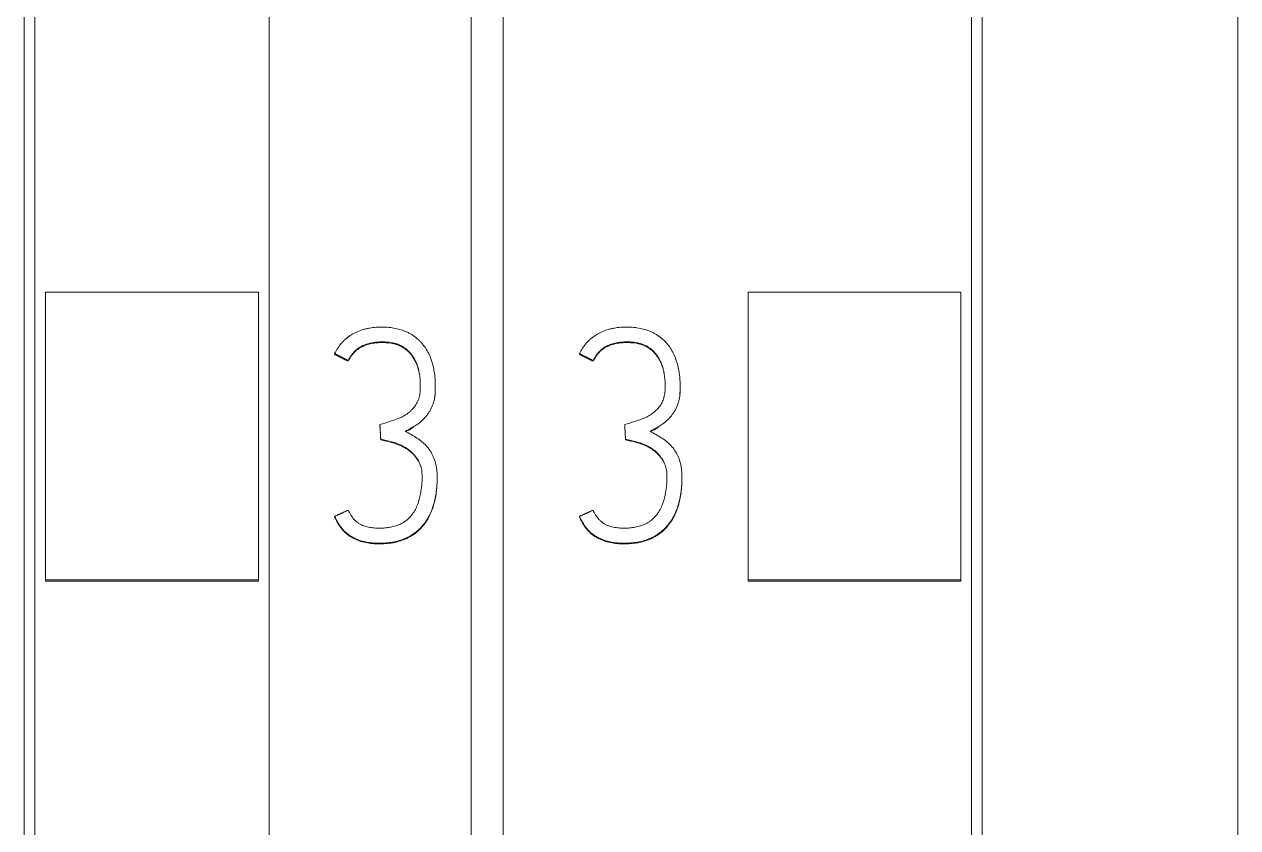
# Model space of a CAD drawing. Header units: millimetres. Extents: x 1359 to 3577, y 1336 to 3557.
# Drawn here: x 2676.27 to 2687.67, y 2962.39 to 2969.93 of the extents above; entities that cross this region are included whole.
import ezdxf

# ---------------------------------------------------------------- set-up
doc = ezdxf.new("R2010")
doc.units = ezdxf.units.MM
doc.layers.add('000-PI-Oprema', color=30, linetype='Continuous', lineweight=5)

msp = doc.modelspace()

# ---------------------------------------------------------------- linework, layer by layer
at = {"layer": '000-PI-Oprema', "color": 0, "linetype": 'ByBlock', "lineweight": 0}
for p, q in [((2680.771, 3041.237), (2680.771, 2927.819)), ((2680.771, 3041.237), (2680.771, 2927.819)), ((2676.371, 2930.141), (2676.371, 3038.956)), ((2685.171, 3038.956), (2685.171, 2930.141)), ((2678.571, 2974.306), (2678.571, 2910.351)), ((2680.471, 2974.306), (2680.471, 2910.351)), ((2676.471, 2964.719), (2676.471, 2967.42)), ((2676.471, 2967.42), (2678.471, 2967.42)), ((2678.471, 2964.719), (2678.471, 2967.42)), ((2683.071, 2964.719), (2683.071, 2967.42)), ((2685.071, 2967.42), (2683.071, 2967.42)), ((2685.071, 2964.719), (2685.071, 2967.42)), ((2679.187, 2966.841), (2679.187, 2966.835)), ((2679.315, 2966.778), (2679.315, 2966.771)), ((2681.487, 2966.841), (2681.487, 2966.835)), ((2681.615, 2966.778), (2681.615, 2966.771)), ((2680.133, 2966.523), (2680.133, 2966.529)), ((2682.433, 2966.523), (2682.433, 2966.529)), ((2679.612, 2966.176), (2679.612, 2966.17)), ((2681.912, 2966.176), (2681.912, 2966.17)), ((2679.62, 2966.038), (2679.62, 2966.031)), ((2681.92, 2966.038), (2681.92, 2966.031)), ((2680.15, 2965.67), (2680.15, 2965.676)), ((2682.45, 2965.67), (2682.45, 2965.676)), ((2679.187, 2965.314), (2679.187, 2965.308)), ((2681.487, 2965.314), (2681.487, 2965.308)), ((2676.471, 2964.706), (2676.471, 2964.719)), ((2676.471, 2964.719), (2678.471, 2964.719)), ((2676.471, 2964.706), (2678.471, 2964.706)), ((2678.471, 2964.706), (2678.471, 2964.719)), ((2683.071, 2964.706), (2683.071, 2964.719)), ((2685.071, 2964.719), (2683.071, 2964.719)), ((2685.071, 2964.706), (2683.071, 2964.706)), ((2685.071, 2964.706), (2685.071, 2964.719))]:
    msp.add_line(p, q, dxfattribs=at)
for points, knots in [([(2676.271, 2929.856), (2676.271, 2933.196), (2676.271, 2941.161), (2676.271, 2953.801), (2676.271, 2969.287), (2676.271, 2983.582), (2676.271, 2997.792), (2676.271, 3012.358), (2676.271, 3026.528), (2676.271, 3036.098), (2676.271, 3039.142)], [0, 0, 0, 0, 0.091483, 0.21812, 0.346206, 0.515858, 0.610111, 0.736264, 0.916066, 1, 1, 1, 1]), ([(2685.271, 3039.142), (2685.271, 3036.098), (2685.271, 3026.528), (2685.271, 3012.358), (2685.271, 2997.792), (2685.271, 2983.582), (2685.271, 2969.287), (2685.271, 2953.801), (2685.271, 2941.161), (2685.271, 2933.196), (2685.271, 2929.856)], [0, 0, 0, 0, 0.083934, 0.263736, 0.389889, 0.484142, 0.653794, 0.78188, 0.908517, 1, 1, 1, 1]), ([(2687.671, 3036.077), (2687.671, 3034.053), (2687.671, 3025.504), (2687.671, 3012.358), (2687.671, 2997.792), (2687.671, 2983.582), (2687.671, 2969.287), (2687.671, 2953.801), (2687.671, 2941.043), (2687.671, 2932.161), (2687.671, 2927.904), (2687.671, 2927.106)], [0, 0, 0, 0, 0.055935, 0.236292, 0.362833, 0.457376, 0.627551, 0.756032, 0.883059, 0.978086, 1, 1, 1, 1]), ([(2679.187, 2966.841), (2679.196, 2966.86), (2679.215, 2966.895), (2679.24, 2966.927), (2679.26, 2966.95), (2679.267, 2966.957), (2679.282, 2966.971), (2679.29, 2966.978), (2679.313, 2966.997), (2679.329, 2967.009), (2679.355, 2967.025), (2679.364, 2967.03), (2679.382, 2967.039), (2679.391, 2967.043), (2679.419, 2967.056), (2679.438, 2967.063), (2679.467, 2967.071), (2679.477, 2967.074), (2679.496, 2967.078), (2679.506, 2967.08), (2679.536, 2967.085), (2679.576, 2967.09), (2679.616, 2967.091), (2679.657, 2967.091), (2679.677, 2967.09), (2679.717, 2967.086), (2679.737, 2967.083), (2679.777, 2967.075), (2679.796, 2967.071), (2679.835, 2967.058), (2679.853, 2967.051), (2679.881, 2967.038), (2679.89, 2967.033), (2679.908, 2967.023), (2679.916, 2967.018), (2679.941, 2967.001), (2679.957, 2966.989), (2679.979, 2966.969), (2679.986, 2966.962), (2680, 2966.947), (2680.007, 2966.939), (2680.039, 2966.9), (2680.06, 2966.866), (2680.094, 2966.792), (2680.105, 2966.753), (2680.119, 2966.695), (2680.122, 2966.675), (2680.128, 2966.635), (2680.13, 2966.615), (2680.133, 2966.575), (2680.133, 2966.555), (2680.133, 2966.515), (2680.133, 2966.494), (2680.13, 2966.454), (2680.128, 2966.434), (2680.12, 2966.394), (2680.114, 2966.375), (2680.1, 2966.338), (2680.091, 2966.319), (2680.075, 2966.293), (2680.07, 2966.285), (2680.058, 2966.268), (2680.052, 2966.26), (2680.033, 2966.237), (2680.018, 2966.223), (2679.996, 2966.203), (2679.988, 2966.196), (2679.972, 2966.184), (2679.964, 2966.178), (2679.938, 2966.161), (2679.921, 2966.151), (2679.886, 2966.131), (2679.869, 2966.121), (2679.85, 2966.112)], [0, 0, 0, 0, 0.03125, 0.0625, 0.0625, 0.078125, 0.078125, 0.09375, 0.09375, 0.125, 0.125, 0.140625, 0.140625, 0.15625, 0.15625, 0.1875, 0.1875, 0.203125, 0.203125, 0.21875, 0.21875, 0.25, 0.28125, 0.28125, 0.3125, 0.3125, 0.34375, 0.34375, 0.375, 0.375, 0.40625, 0.40625, 0.421875, 0.421875, 0.4375, 0.4375, 0.46875, 0.46875, 0.484375, 0.484375, 0.5, 0.5, 0.5625, 0.5625, 0.625, 0.625, 0.65625, 0.65625, 0.6875, 0.6875, 0.71875, 0.71875, 0.75, 0.75, 0.78125, 0.78125, 0.8125, 0.8125, 0.84375, 0.84375, 0.859375, 0.859375, 0.875, 0.875, 0.90625, 0.90625, 0.921875, 0.921875, 0.9375, 0.9375, 0.96875, 0.96875, 1, 1, 1, 1]), ([(2681.487, 2966.841), (2681.496, 2966.86), (2681.515, 2966.895), (2681.54, 2966.927), (2681.56, 2966.95), (2681.567, 2966.957), (2681.582, 2966.971), (2681.59, 2966.978), (2681.613, 2966.997), (2681.629, 2967.009), (2681.655, 2967.025), (2681.664, 2967.03), (2681.682, 2967.039), (2681.691, 2967.043), (2681.719, 2967.056), (2681.738, 2967.063), (2681.767, 2967.071), (2681.777, 2967.074), (2681.796, 2967.078), (2681.806, 2967.08), (2681.836, 2967.085), (2681.876, 2967.09), (2681.916, 2967.091), (2681.957, 2967.091), (2681.977, 2967.09), (2682.017, 2967.086), (2682.037, 2967.083), (2682.077, 2967.075), (2682.096, 2967.071), (2682.135, 2967.058), (2682.153, 2967.051), (2682.181, 2967.038), (2682.19, 2967.033), (2682.208, 2967.023), (2682.216, 2967.018), (2682.241, 2967.001), (2682.257, 2966.989), (2682.279, 2966.969), (2682.286, 2966.962), (2682.3, 2966.947), (2682.307, 2966.939), (2682.339, 2966.9), (2682.36, 2966.866), (2682.394, 2966.792), (2682.405, 2966.753), (2682.419, 2966.695), (2682.422, 2966.675), (2682.428, 2966.635), (2682.43, 2966.615), (2682.433, 2966.575), (2682.433, 2966.555), (2682.433, 2966.515), (2682.433, 2966.494), (2682.43, 2966.454), (2682.428, 2966.434), (2682.42, 2966.394), (2682.414, 2966.375), (2682.4, 2966.338), (2682.391, 2966.319), (2682.375, 2966.293), (2682.37, 2966.285), (2682.358, 2966.268), (2682.352, 2966.26), (2682.333, 2966.237), (2682.318, 2966.223), (2682.296, 2966.203), (2682.288, 2966.196), (2682.272, 2966.184), (2682.264, 2966.178), (2682.238, 2966.161), (2682.221, 2966.151), (2682.186, 2966.131), (2682.169, 2966.121), (2682.15, 2966.112)], [0, 0, 0, 0, 0.03125, 0.0625, 0.0625, 0.078125, 0.078125, 0.09375, 0.09375, 0.125, 0.125, 0.140625, 0.140625, 0.15625, 0.15625, 0.1875, 0.1875, 0.203125, 0.203125, 0.21875, 0.21875, 0.25, 0.28125, 0.28125, 0.3125, 0.3125, 0.34375, 0.34375, 0.375, 0.375, 0.40625, 0.40625, 0.421875, 0.421875, 0.4375, 0.4375, 0.46875, 0.46875, 0.484375, 0.484375, 0.5, 0.5, 0.5625, 0.5625, 0.625, 0.625, 0.65625, 0.65625, 0.6875, 0.6875, 0.71875, 0.71875, 0.75, 0.75, 0.78125, 0.78125, 0.8125, 0.8125, 0.84375, 0.84375, 0.859375, 0.859375, 0.875, 0.875, 0.90625, 0.90625, 0.921875, 0.921875, 0.9375, 0.9375, 0.96875, 0.96875, 1, 1, 1, 1]), ([(2679.612, 2966.176), (2679.644, 2966.185), (2679.675, 2966.195), (2679.738, 2966.215), (2679.769, 2966.225), (2679.815, 2966.245), (2679.829, 2966.253), (2679.858, 2966.27), (2679.871, 2966.279), (2679.891, 2966.294), (2679.897, 2966.3), (2679.909, 2966.311), (2679.915, 2966.317), (2679.932, 2966.335), (2679.942, 2966.348), (2679.955, 2966.369), (2679.959, 2966.376), (2679.967, 2966.391), (2679.97, 2966.398), (2679.979, 2966.422), (2679.983, 2966.438), (2679.989, 2966.47), (2679.991, 2966.487), (2679.992, 2966.52), (2679.992, 2966.536), (2679.992, 2966.585), (2679.989, 2966.618), (2679.981, 2966.667), (2679.978, 2966.683), (2679.972, 2966.707), (2679.969, 2966.715), (2679.964, 2966.731), (2679.961, 2966.739), (2679.952, 2966.762), (2679.945, 2966.777), (2679.928, 2966.806), (2679.919, 2966.82), (2679.899, 2966.846), (2679.888, 2966.859), (2679.87, 2966.876), (2679.864, 2966.881), (2679.851, 2966.891), (2679.844, 2966.896), (2679.823, 2966.91), (2679.808, 2966.918), (2679.778, 2966.93), (2679.762, 2966.935), (2679.729, 2966.943), (2679.713, 2966.946), (2679.68, 2966.95), (2679.664, 2966.952), (2679.631, 2966.952), (2679.614, 2966.952), (2679.581, 2966.95), (2679.564, 2966.948), (2679.531, 2966.943), (2679.515, 2966.94), (2679.491, 2966.932), (2679.483, 2966.93), (2679.468, 2966.924), (2679.46, 2966.921), (2679.445, 2966.914), (2679.437, 2966.91), (2679.423, 2966.901), (2679.416, 2966.897), (2679.396, 2966.882), (2679.383, 2966.871), (2679.36, 2966.847), (2679.35, 2966.834), (2679.331, 2966.807), (2679.323, 2966.792), (2679.315, 2966.778)], [0, 0, 0, 0, 0.0625, 0.0625, 0.125, 0.125, 0.15625, 0.15625, 0.1875, 0.1875, 0.203125, 0.203125, 0.21875, 0.21875, 0.25, 0.25, 0.265625, 0.265625, 0.28125, 0.28125, 0.3125, 0.3125, 0.34375, 0.34375, 0.375, 0.375, 0.4375, 0.4375, 0.46875, 0.46875, 0.484375, 0.484375, 0.5, 0.5, 0.53125, 0.53125, 0.5625, 0.5625, 0.59375, 0.59375, 0.609375, 0.609375, 0.625, 0.625, 0.65625, 0.65625, 0.6875, 0.6875, 0.71875, 0.71875, 0.75, 0.75, 0.78125, 0.78125, 0.8125, 0.8125, 0.84375, 0.84375, 0.859375, 0.859375, 0.875, 0.875, 0.890625, 0.890625, 0.90625, 0.90625, 0.9375, 0.9375, 0.96875, 0.96875, 1, 1, 1, 1]), ([(2679.315, 2966.771), (2679.323, 2966.786), (2679.331, 2966.8), (2679.349, 2966.828), (2679.359, 2966.84), (2679.377, 2966.858), (2679.383, 2966.864), (2679.395, 2966.875), (2679.402, 2966.88), (2679.415, 2966.89), (2679.422, 2966.894), (2679.436, 2966.903), (2679.443, 2966.907), (2679.466, 2966.917), (2679.481, 2966.923), (2679.513, 2966.933), (2679.529, 2966.936), (2679.562, 2966.942), (2679.578, 2966.943), (2679.611, 2966.946), (2679.628, 2966.946), (2679.678, 2966.945), (2679.711, 2966.942), (2679.751, 2966.932), (2679.759, 2966.93), (2679.775, 2966.925), (2679.783, 2966.922), (2679.806, 2966.913), (2679.82, 2966.905), (2679.842, 2966.892), (2679.848, 2966.887), (2679.862, 2966.877), (2679.868, 2966.871), (2679.886, 2966.855), (2679.897, 2966.842), (2679.913, 2966.823), (2679.917, 2966.816), (2679.927, 2966.802), (2679.94, 2966.781), (2679.951, 2966.759), (2679.963, 2966.728), (2679.968, 2966.712), (2679.977, 2966.682), (2679.98, 2966.669), (2679.982, 2966.655)], [0, 0, 0, 0, 0.055991, 0.055991, 0.111982, 0.111982, 0.139978, 0.139978, 0.167973, 0.167973, 0.195969, 0.195969, 0.223964, 0.223964, 0.279955, 0.279955, 0.335946, 0.335946, 0.391937, 0.391937, 0.447928, 0.447928, 0.55991, 0.55991, 0.587906, 0.587906, 0.615901, 0.615901, 0.671892, 0.671892, 0.699888, 0.699888, 0.727884, 0.727884, 0.783875, 0.783875, 0.81187, 0.81187, 0.839866, 0.895857, 0.895857, 0.951848, 0.951848, 1, 1, 1, 1]), ([(2681.912, 2966.176), (2681.944, 2966.185), (2681.975, 2966.195), (2682.038, 2966.215), (2682.069, 2966.225), (2682.115, 2966.245), (2682.129, 2966.253), (2682.158, 2966.27), (2682.171, 2966.279), (2682.191, 2966.294), (2682.197, 2966.3), (2682.209, 2966.311), (2682.215, 2966.317), (2682.232, 2966.335), (2682.242, 2966.348), (2682.255, 2966.369), (2682.259, 2966.376), (2682.267, 2966.391), (2682.27, 2966.398), (2682.279, 2966.422), (2682.283, 2966.438), (2682.289, 2966.47), (2682.291, 2966.487), (2682.292, 2966.52), (2682.292, 2966.536), (2682.292, 2966.585), (2682.289, 2966.618), (2682.281, 2966.667), (2682.278, 2966.683), (2682.272, 2966.707), (2682.269, 2966.715), (2682.264, 2966.731), (2682.261, 2966.739), (2682.252, 2966.762), (2682.245, 2966.777), (2682.228, 2966.806), (2682.219, 2966.82), (2682.199, 2966.846), (2682.188, 2966.859), (2682.17, 2966.876), (2682.164, 2966.881), (2682.151, 2966.891), (2682.144, 2966.896), (2682.123, 2966.91), (2682.108, 2966.918), (2682.078, 2966.93), (2682.062, 2966.935), (2682.029, 2966.943), (2682.013, 2966.946), (2681.98, 2966.95), (2681.964, 2966.952), (2681.931, 2966.952), (2681.914, 2966.952), (2681.881, 2966.95), (2681.864, 2966.948), (2681.831, 2966.943), (2681.815, 2966.94), (2681.791, 2966.932), (2681.783, 2966.93), (2681.768, 2966.924), (2681.76, 2966.921), (2681.745, 2966.914), (2681.737, 2966.91), (2681.723, 2966.901), (2681.716, 2966.897), (2681.696, 2966.882), (2681.683, 2966.871), (2681.66, 2966.847), (2681.65, 2966.834), (2681.631, 2966.807), (2681.623, 2966.792), (2681.615, 2966.778)], [0, 0, 0, 0, 0.0625, 0.0625, 0.125, 0.125, 0.15625, 0.15625, 0.1875, 0.1875, 0.203125, 0.203125, 0.21875, 0.21875, 0.25, 0.25, 0.265625, 0.265625, 0.28125, 0.28125, 0.3125, 0.3125, 0.34375, 0.34375, 0.375, 0.375, 0.4375, 0.4375, 0.46875, 0.46875, 0.484375, 0.484375, 0.5, 0.5, 0.53125, 0.53125, 0.5625, 0.5625, 0.59375, 0.59375, 0.609375, 0.609375, 0.625, 0.625, 0.65625, 0.65625, 0.6875, 0.6875, 0.71875, 0.71875, 0.75, 0.75, 0.78125, 0.78125, 0.8125, 0.8125, 0.84375, 0.84375, 0.859375, 0.859375, 0.875, 0.875, 0.890625, 0.890625, 0.90625, 0.90625, 0.9375, 0.9375, 0.96875, 0.96875, 1, 1, 1, 1]), ([(2681.615, 2966.771), (2681.623, 2966.786), (2681.631, 2966.8), (2681.649, 2966.828), (2681.659, 2966.84), (2681.677, 2966.858), (2681.683, 2966.864), (2681.695, 2966.875), (2681.702, 2966.88), (2681.715, 2966.89), (2681.722, 2966.894), (2681.736, 2966.903), (2681.743, 2966.907), (2681.766, 2966.917), (2681.781, 2966.923), (2681.813, 2966.933), (2681.829, 2966.936), (2681.862, 2966.942), (2681.878, 2966.943), (2681.911, 2966.946), (2681.928, 2966.946), (2681.978, 2966.945), (2682.011, 2966.942), (2682.051, 2966.932), (2682.059, 2966.93), (2682.075, 2966.925), (2682.083, 2966.922), (2682.106, 2966.913), (2682.12, 2966.905), (2682.142, 2966.892), (2682.148, 2966.887), (2682.162, 2966.877), (2682.168, 2966.871), (2682.186, 2966.855), (2682.197, 2966.842), (2682.213, 2966.823), (2682.217, 2966.816), (2682.227, 2966.802), (2682.24, 2966.781), (2682.251, 2966.759), (2682.263, 2966.728), (2682.268, 2966.712), (2682.277, 2966.682), (2682.28, 2966.669), (2682.282, 2966.655)], [0, 0, 0, 0, 0.055991, 0.055991, 0.111982, 0.111982, 0.139978, 0.139978, 0.167973, 0.167973, 0.195969, 0.195969, 0.223964, 0.223964, 0.279955, 0.279955, 0.335946, 0.335946, 0.391937, 0.391937, 0.447928, 0.447928, 0.55991, 0.55991, 0.587906, 0.587906, 0.615901, 0.615901, 0.671892, 0.671892, 0.699888, 0.699888, 0.727884, 0.727884, 0.783875, 0.783875, 0.81187, 0.81187, 0.839866, 0.895857, 0.895857, 0.951848, 0.951848, 1, 1, 1, 1]), ([(2680.128, 2966.43), (2680.129, 2966.442), (2680.131, 2966.454), (2680.133, 2966.485), (2680.133, 2966.504), (2680.133, 2966.522)], [0, 0, 0, 0, 0.4, 0.4, 1, 1, 1, 1]), ([(2682.428, 2966.43), (2682.429, 2966.442), (2682.431, 2966.454), (2682.433, 2966.485), (2682.433, 2966.504), (2682.433, 2966.522)], [0, 0, 0, 0, 0.4, 0.4, 1, 1, 1, 1]), ([(2679.85, 2966.112), (2679.869, 2966.103), (2679.888, 2966.093), (2679.924, 2966.071), (2679.942, 2966.061), (2679.977, 2966.038), (2679.994, 2966.025), (2680.019, 2966.005), (2680.027, 2965.998), (2680.042, 2965.983), (2680.049, 2965.976), (2680.07, 2965.952), (2680.082, 2965.935), (2680.098, 2965.907), (2680.103, 2965.898), (2680.112, 2965.879), (2680.116, 2965.869), (2680.128, 2965.84), (2680.134, 2965.82), (2680.141, 2965.789), (2680.143, 2965.778), (2680.146, 2965.757), (2680.147, 2965.747), (2680.15, 2965.716), (2680.15, 2965.695), (2680.15, 2965.653), (2680.149, 2965.632), (2680.147, 2965.59), (2680.145, 2965.569), (2680.139, 2965.527), (2680.136, 2965.506), (2680.123, 2965.445), (2680.112, 2965.405), (2680.093, 2965.356), (2680.088, 2965.347), (2680.079, 2965.328), (2680.075, 2965.318), (2680.059, 2965.29), (2680.048, 2965.272), (2680.024, 2965.238), (2680.01, 2965.222), (2679.988, 2965.199), (2679.98, 2965.192), (2679.965, 2965.178), (2679.957, 2965.171), (2679.932, 2965.151), (2679.914, 2965.14), (2679.887, 2965.124), (2679.877, 2965.119), (2679.858, 2965.11), (2679.848, 2965.106), (2679.799, 2965.086), (2679.758, 2965.076), (2679.696, 2965.067), (2679.675, 2965.064), (2679.633, 2965.062), (2679.611, 2965.062), (2679.569, 2965.062), (2679.548, 2965.064), (2679.517, 2965.067), (2679.506, 2965.068), (2679.485, 2965.072), (2679.475, 2965.074), (2679.444, 2965.081), (2679.424, 2965.088), (2679.394, 2965.1), (2679.385, 2965.104), (2679.366, 2965.113), (2679.356, 2965.118), (2679.329, 2965.134), (2679.311, 2965.146), (2679.287, 2965.167), (2679.28, 2965.174), (2679.265, 2965.189), (2679.258, 2965.197), (2679.238, 2965.222), (2679.227, 2965.24), (2679.206, 2965.276), (2679.196, 2965.295), (2679.187, 2965.314)], [0, 0, 0, 0, 0.03125, 0.03125, 0.0625, 0.0625, 0.09375, 0.09375, 0.109375, 0.109375, 0.125, 0.125, 0.15625, 0.15625, 0.171875, 0.171875, 0.1875, 0.1875, 0.21875, 0.21875, 0.234375, 0.234375, 0.25, 0.25, 0.28125, 0.28125, 0.3125, 0.3125, 0.34375, 0.34375, 0.375, 0.375, 0.4375, 0.4375, 0.453125, 0.453125, 0.46875, 0.46875, 0.5, 0.5, 0.53125, 0.53125, 0.546875, 0.546875, 0.5625, 0.5625, 0.59375, 0.59375, 0.609375, 0.609375, 0.625, 0.625, 0.6875, 0.6875, 0.71875, 0.71875, 0.75, 0.75, 0.78125, 0.78125, 0.796875, 0.796875, 0.8125, 0.8125, 0.84375, 0.84375, 0.859375, 0.859375, 0.875, 0.875, 0.90625, 0.90625, 0.921875, 0.921875, 0.9375, 0.9375, 0.96875, 0.96875, 1, 1, 1, 1]), ([(2679.85, 2966.106), (2679.868, 2966.115), (2679.886, 2966.125), (2679.912, 2966.139), (2679.92, 2966.144), (2679.928, 2966.149)], [0, 0, 0, 0, 0.680967, 0.680967, 1, 1, 1, 1]), ([(2682.15, 2966.112), (2682.169, 2966.103), (2682.188, 2966.093), (2682.224, 2966.071), (2682.242, 2966.061), (2682.277, 2966.038), (2682.294, 2966.025), (2682.319, 2966.005), (2682.327, 2965.998), (2682.342, 2965.983), (2682.349, 2965.976), (2682.37, 2965.952), (2682.382, 2965.935), (2682.398, 2965.907), (2682.403, 2965.898), (2682.412, 2965.879), (2682.416, 2965.869), (2682.428, 2965.84), (2682.434, 2965.82), (2682.441, 2965.789), (2682.443, 2965.778), (2682.446, 2965.757), (2682.447, 2965.747), (2682.45, 2965.716), (2682.45, 2965.695), (2682.45, 2965.653), (2682.449, 2965.632), (2682.447, 2965.59), (2682.445, 2965.569), (2682.439, 2965.527), (2682.436, 2965.506), (2682.423, 2965.445), (2682.412, 2965.405), (2682.393, 2965.356), (2682.388, 2965.347), (2682.379, 2965.328), (2682.375, 2965.318), (2682.359, 2965.29), (2682.348, 2965.272), (2682.324, 2965.238), (2682.31, 2965.222), (2682.288, 2965.199), (2682.28, 2965.192), (2682.265, 2965.178), (2682.257, 2965.171), (2682.232, 2965.151), (2682.214, 2965.14), (2682.187, 2965.124), (2682.177, 2965.119), (2682.158, 2965.11), (2682.148, 2965.106), (2682.099, 2965.086), (2682.058, 2965.076), (2681.996, 2965.067), (2681.975, 2965.064), (2681.933, 2965.062), (2681.911, 2965.062), (2681.869, 2965.062), (2681.848, 2965.064), (2681.817, 2965.067), (2681.806, 2965.068), (2681.785, 2965.072), (2681.775, 2965.074), (2681.744, 2965.081), (2681.724, 2965.088), (2681.694, 2965.1), (2681.685, 2965.104), (2681.666, 2965.113), (2681.656, 2965.118), (2681.629, 2965.134), (2681.611, 2965.146), (2681.587, 2965.167), (2681.58, 2965.174), (2681.565, 2965.189), (2681.558, 2965.197), (2681.538, 2965.222), (2681.527, 2965.24), (2681.506, 2965.276), (2681.496, 2965.295), (2681.487, 2965.314)], [0, 0, 0, 0, 0.03125, 0.03125, 0.0625, 0.0625, 0.09375, 0.09375, 0.109375, 0.109375, 0.125, 0.125, 0.15625, 0.15625, 0.171875, 0.171875, 0.1875, 0.1875, 0.21875, 0.21875, 0.234375, 0.234375, 0.25, 0.25, 0.28125, 0.28125, 0.3125, 0.3125, 0.34375, 0.34375, 0.375, 0.375, 0.4375, 0.4375, 0.453125, 0.453125, 0.46875, 0.46875, 0.5, 0.5, 0.53125, 0.53125, 0.546875, 0.546875, 0.5625, 0.5625, 0.59375, 0.59375, 0.609375, 0.609375, 0.625, 0.625, 0.6875, 0.6875, 0.71875, 0.71875, 0.75, 0.75, 0.78125, 0.78125, 0.796875, 0.796875, 0.8125, 0.8125, 0.84375, 0.84375, 0.859375, 0.859375, 0.875, 0.875, 0.90625, 0.90625, 0.921875, 0.921875, 0.9375, 0.9375, 0.96875, 0.96875, 1, 1, 1, 1]), ([(2682.15, 2966.106), (2682.168, 2966.115), (2682.186, 2966.125), (2682.212, 2966.139), (2682.22, 2966.144), (2682.228, 2966.149)], [0, 0, 0, 0, 0.680967, 0.680967, 1, 1, 1, 1]), ([(2679.315, 2965.372), (2679.322, 2965.356), (2679.33, 2965.341), (2679.348, 2965.312), (2679.359, 2965.298), (2679.376, 2965.279), (2679.383, 2965.273), (2679.396, 2965.261), (2679.402, 2965.256), (2679.417, 2965.246), (2679.424, 2965.242), (2679.44, 2965.234), (2679.448, 2965.23), (2679.472, 2965.221), (2679.488, 2965.216), (2679.522, 2965.209), (2679.54, 2965.207), (2679.574, 2965.204), (2679.591, 2965.203), (2679.626, 2965.203), (2679.643, 2965.204), (2679.677, 2965.207), (2679.694, 2965.209), (2679.72, 2965.214), (2679.729, 2965.216), (2679.745, 2965.22), (2679.754, 2965.222), (2679.778, 2965.23), (2679.795, 2965.237), (2679.818, 2965.248), (2679.826, 2965.252), (2679.84, 2965.261), (2679.848, 2965.266), (2679.869, 2965.281), (2679.881, 2965.293), (2679.905, 2965.318), (2679.916, 2965.331), (2679.936, 2965.36), (2679.944, 2965.375), (2679.959, 2965.407), (2679.966, 2965.423), (2679.983, 2965.472), (2679.99, 2965.506), (2679.999, 2965.556), (2680.002, 2965.574), (2680.006, 2965.608), (2680.007, 2965.625), (2680.009, 2965.66), (2680.009, 2965.677), (2680.008, 2965.703), (2680.008, 2965.712), (2680.007, 2965.729), (2680.006, 2965.738), (2680.002, 2965.763), (2679.998, 2965.78), (2679.989, 2965.804), (2679.986, 2965.812), (2679.979, 2965.828), (2679.975, 2965.836), (2679.961, 2965.858), (2679.951, 2965.872), (2679.929, 2965.899), (2679.917, 2965.911), (2679.891, 2965.934), (2679.877, 2965.944), (2679.848, 2965.963), (2679.833, 2965.971), (2679.802, 2965.987), (2679.786, 2965.993), (2679.754, 2966.005), (2679.737, 2966.01), (2679.688, 2966.024), (2679.654, 2966.032), (2679.62, 2966.038)], [0, 0, 0, 0, 0.03125, 0.03125, 0.0625, 0.0625, 0.078125, 0.078125, 0.09375, 0.09375, 0.109375, 0.109375, 0.125, 0.125, 0.15625, 0.15625, 0.1875, 0.1875, 0.21875, 0.21875, 0.25, 0.25, 0.28125, 0.28125, 0.296875, 0.296875, 0.3125, 0.3125, 0.34375, 0.34375, 0.359375, 0.359375, 0.375, 0.375, 0.40625, 0.40625, 0.4375, 0.4375, 0.46875, 0.46875, 0.5, 0.5, 0.5625, 0.5625, 0.59375, 0.59375, 0.625, 0.625, 0.65625, 0.65625, 0.671875, 0.671875, 0.6875, 0.6875, 0.71875, 0.71875, 0.734375, 0.734375, 0.75, 0.75, 0.78125, 0.78125, 0.8125, 0.8125, 0.84375, 0.84375, 0.875, 0.875, 0.90625, 0.90625, 0.9375, 0.9375, 1, 1, 1, 1]), ([(2679.62, 2966.031), (2679.654, 2966.026), (2679.688, 2966.018), (2679.737, 2966.004), (2679.754, 2965.999), (2679.786, 2965.987), (2679.802, 2965.98), (2679.825, 2965.969), (2679.833, 2965.965), (2679.848, 2965.956), (2679.855, 2965.952), (2679.877, 2965.938), (2679.891, 2965.928), (2679.911, 2965.911), (2679.917, 2965.905), (2679.929, 2965.892), (2679.935, 2965.886), (2679.952, 2965.866), (2679.962, 2965.852), (2679.975, 2965.83), (2679.979, 2965.822), (2679.983, 2965.814), (2679.983, 2965.813), (2679.983, 2965.813)], [0, 0, 0, 0, 0.234563, 0.234563, 0.351844, 0.351844, 0.469126, 0.469126, 0.527766, 0.527766, 0.586407, 0.586407, 0.703689, 0.703689, 0.762329, 0.762329, 0.82097, 0.82097, 0.938251, 0.938251, 0.996892, 0.996892, 1, 1, 1, 1]), ([(2681.615, 2965.372), (2681.622, 2965.356), (2681.63, 2965.341), (2681.648, 2965.312), (2681.659, 2965.298), (2681.676, 2965.279), (2681.683, 2965.273), (2681.696, 2965.261), (2681.702, 2965.256), (2681.717, 2965.246), (2681.724, 2965.242), (2681.74, 2965.234), (2681.748, 2965.23), (2681.772, 2965.221), (2681.788, 2965.216), (2681.822, 2965.209), (2681.84, 2965.207), (2681.874, 2965.204), (2681.891, 2965.203), (2681.926, 2965.203), (2681.943, 2965.204), (2681.977, 2965.207), (2681.994, 2965.209), (2682.02, 2965.214), (2682.029, 2965.216), (2682.045, 2965.22), (2682.054, 2965.222), (2682.078, 2965.23), (2682.095, 2965.237), (2682.118, 2965.248), (2682.126, 2965.252), (2682.14, 2965.261), (2682.148, 2965.266), (2682.169, 2965.281), (2682.181, 2965.293), (2682.205, 2965.318), (2682.216, 2965.331), (2682.236, 2965.36), (2682.244, 2965.375), (2682.259, 2965.407), (2682.266, 2965.423), (2682.283, 2965.472), (2682.29, 2965.506), (2682.299, 2965.556), (2682.302, 2965.574), (2682.306, 2965.608), (2682.307, 2965.625), (2682.309, 2965.66), (2682.309, 2965.677), (2682.308, 2965.703), (2682.308, 2965.712), (2682.307, 2965.729), (2682.306, 2965.738), (2682.302, 2965.763), (2682.298, 2965.78), (2682.289, 2965.804), (2682.286, 2965.812), (2682.279, 2965.828), (2682.275, 2965.836), (2682.261, 2965.858), (2682.251, 2965.872), (2682.229, 2965.899), (2682.217, 2965.911), (2682.191, 2965.934), (2682.177, 2965.944), (2682.148, 2965.963), (2682.133, 2965.971), (2682.102, 2965.987), (2682.086, 2965.993), (2682.054, 2966.005), (2682.037, 2966.01), (2681.988, 2966.024), (2681.954, 2966.032), (2681.92, 2966.038)], [0, 0, 0, 0, 0.03125, 0.03125, 0.0625, 0.0625, 0.078125, 0.078125, 0.09375, 0.09375, 0.109375, 0.109375, 0.125, 0.125, 0.15625, 0.15625, 0.1875, 0.1875, 0.21875, 0.21875, 0.25, 0.25, 0.28125, 0.28125, 0.296875, 0.296875, 0.3125, 0.3125, 0.34375, 0.34375, 0.359375, 0.359375, 0.375, 0.375, 0.40625, 0.40625, 0.4375, 0.4375, 0.46875, 0.46875, 0.5, 0.5, 0.5625, 0.5625, 0.59375, 0.59375, 0.625, 0.625, 0.65625, 0.65625, 0.671875, 0.671875, 0.6875, 0.6875, 0.71875, 0.71875, 0.734375, 0.734375, 0.75, 0.75, 0.78125, 0.78125, 0.8125, 0.8125, 0.84375, 0.84375, 0.875, 0.875, 0.90625, 0.90625, 0.9375, 0.9375, 1, 1, 1, 1]), ([(2681.92, 2966.031), (2681.954, 2966.026), (2681.988, 2966.018), (2682.037, 2966.004), (2682.054, 2965.999), (2682.086, 2965.987), (2682.102, 2965.98), (2682.125, 2965.969), (2682.133, 2965.965), (2682.148, 2965.956), (2682.155, 2965.952), (2682.177, 2965.938), (2682.191, 2965.928), (2682.211, 2965.911), (2682.217, 2965.905), (2682.229, 2965.892), (2682.235, 2965.886), (2682.252, 2965.866), (2682.262, 2965.852), (2682.275, 2965.83), (2682.279, 2965.822), (2682.283, 2965.814), (2682.283, 2965.813), (2682.283, 2965.813)], [0, 0, 0, 0, 0.234563, 0.234563, 0.351844, 0.351844, 0.469126, 0.469126, 0.527766, 0.527766, 0.586407, 0.586407, 0.703689, 0.703689, 0.762329, 0.762329, 0.82097, 0.82097, 0.938251, 0.938251, 0.996892, 0.996892, 1, 1, 1, 1]), ([(2679.187, 2965.308), (2679.196, 2965.288), (2679.206, 2965.27), (2679.227, 2965.233), (2679.238, 2965.216), (2679.258, 2965.191), (2679.265, 2965.183), (2679.279, 2965.168), (2679.287, 2965.161), (2679.311, 2965.14), (2679.328, 2965.128), (2679.356, 2965.112), (2679.365, 2965.107), (2679.384, 2965.098), (2679.394, 2965.094), (2679.423, 2965.082), (2679.443, 2965.076), (2679.484, 2965.066), (2679.505, 2965.062), (2679.547, 2965.058), (2679.568, 2965.056), (2679.61, 2965.055), (2679.63, 2965.056), (2679.672, 2965.058), (2679.693, 2965.06), (2679.725, 2965.065), (2679.735, 2965.066), (2679.756, 2965.071), (2679.766, 2965.073), (2679.797, 2965.081), (2679.817, 2965.087), (2679.846, 2965.099), (2679.856, 2965.103), (2679.875, 2965.112), (2679.884, 2965.117), (2679.912, 2965.132), (2679.929, 2965.144), (2679.962, 2965.169), (2679.978, 2965.183), (2680.007, 2965.213), (2680.021, 2965.229), (2680.046, 2965.263), (2680.058, 2965.281), (2680.073, 2965.308), (2680.078, 2965.318), (2680.087, 2965.337), (2680.091, 2965.347), (2680.111, 2965.395), (2680.123, 2965.436), (2680.135, 2965.497), (2680.139, 2965.518), (2680.144, 2965.559), (2680.146, 2965.58), (2680.148, 2965.604), (2680.148, 2965.608), (2680.148, 2965.611)], [0, 0, 0, 0, 0.045146, 0.045146, 0.090291, 0.090291, 0.112864, 0.112864, 0.135437, 0.135437, 0.180583, 0.180583, 0.203156, 0.203156, 0.225729, 0.225729, 0.270874, 0.270874, 0.31602, 0.31602, 0.361166, 0.361166, 0.406311, 0.406311, 0.451457, 0.451457, 0.47403, 0.47403, 0.496603, 0.496603, 0.541748, 0.541748, 0.564321, 0.564321, 0.586894, 0.586894, 0.63204, 0.63204, 0.677186, 0.677186, 0.722331, 0.722331, 0.767477, 0.767477, 0.79005, 0.79005, 0.812623, 0.812623, 0.902914, 0.902914, 0.94806, 0.94806, 0.993206, 0.993206, 1, 1, 1, 1]), ([(2681.487, 2965.308), (2681.496, 2965.288), (2681.506, 2965.27), (2681.527, 2965.233), (2681.538, 2965.216), (2681.558, 2965.191), (2681.565, 2965.183), (2681.579, 2965.168), (2681.587, 2965.161), (2681.611, 2965.14), (2681.628, 2965.128), (2681.656, 2965.112), (2681.665, 2965.107), (2681.684, 2965.098), (2681.694, 2965.094), (2681.723, 2965.082), (2681.743, 2965.076), (2681.784, 2965.066), (2681.805, 2965.062), (2681.847, 2965.058), (2681.868, 2965.056), (2681.91, 2965.055), (2681.93, 2965.056), (2681.972, 2965.058), (2681.993, 2965.06), (2682.025, 2965.065), (2682.035, 2965.066), (2682.056, 2965.071), (2682.066, 2965.073), (2682.097, 2965.081), (2682.117, 2965.087), (2682.146, 2965.099), (2682.156, 2965.103), (2682.175, 2965.112), (2682.184, 2965.117), (2682.212, 2965.132), (2682.229, 2965.144), (2682.262, 2965.169), (2682.278, 2965.183), (2682.307, 2965.213), (2682.321, 2965.229), (2682.346, 2965.263), (2682.358, 2965.281), (2682.373, 2965.308), (2682.378, 2965.318), (2682.387, 2965.337), (2682.391, 2965.347), (2682.411, 2965.395), (2682.423, 2965.436), (2682.435, 2965.497), (2682.439, 2965.518), (2682.444, 2965.559), (2682.446, 2965.58), (2682.448, 2965.604), (2682.448, 2965.608), (2682.448, 2965.611)], [0, 0, 0, 0, 0.045146, 0.045146, 0.090291, 0.090291, 0.112864, 0.112864, 0.135437, 0.135437, 0.180583, 0.180583, 0.203156, 0.203156, 0.225729, 0.225729, 0.270874, 0.270874, 0.31602, 0.31602, 0.361166, 0.361166, 0.406311, 0.406311, 0.451457, 0.451457, 0.47403, 0.47403, 0.496603, 0.496603, 0.541748, 0.541748, 0.564321, 0.564321, 0.586894, 0.586894, 0.63204, 0.63204, 0.677186, 0.677186, 0.722331, 0.722331, 0.767477, 0.767477, 0.79005, 0.79005, 0.812623, 0.812623, 0.902914, 0.902914, 0.94806, 0.94806, 0.993206, 0.993206, 1, 1, 1, 1])]:
    msp.add_open_spline(points, degree=3, knots=knots, dxfattribs=at)
for points, weights in [([(2679.315, 2966.778), (2679.251, 2966.809), (2679.187, 2966.841)], [0.500000011101, 0.499999988899, 0.500000011101]), ([(2679.187, 2966.835), (2679.251, 2966.803), (2679.315, 2966.771)], [0.500000016249, 0.499999983751, 0.500000016249]), ([(2681.615, 2966.778), (2681.551, 2966.809), (2681.487, 2966.841)], [0.499999930142, 0.500000069858, 0.499999930142]), ([(2681.487, 2966.835), (2681.551, 2966.803), (2681.615, 2966.771)], [0.499999864443, 0.500000135557, 0.499999864443]), ([(2679.62, 2966.038), (2679.616, 2966.107), (2679.612, 2966.176)], [0.500000029831, 0.499999970169, 0.500000029831]), ([(2679.612, 2966.17), (2679.616, 2966.101), (2679.62, 2966.031)], [0.500000009772, 0.499999990228, 0.500000009772]), ([(2681.92, 2966.038), (2681.916, 2966.107), (2681.912, 2966.176)], [0.500000030996, 0.499999969004, 0.500000030996]), ([(2681.912, 2966.17), (2681.916, 2966.101), (2681.92, 2966.031)], [0.499999996594, 0.500000003406, 0.499999996594]), ([(2679.187, 2965.314), (2679.251, 2965.343), (2679.315, 2965.372)], [0.499999744046, 0.500000255954, 0.499999744046]), ([(2681.487, 2965.314), (2681.551, 2965.343), (2681.615, 2965.372)], [0.500000149421, 0.499999850579, 0.500000149421])]:
    msp.add_rational_spline(points, weights, degree=2, dxfattribs=at)

doc.saveas('drawing.dxf')
